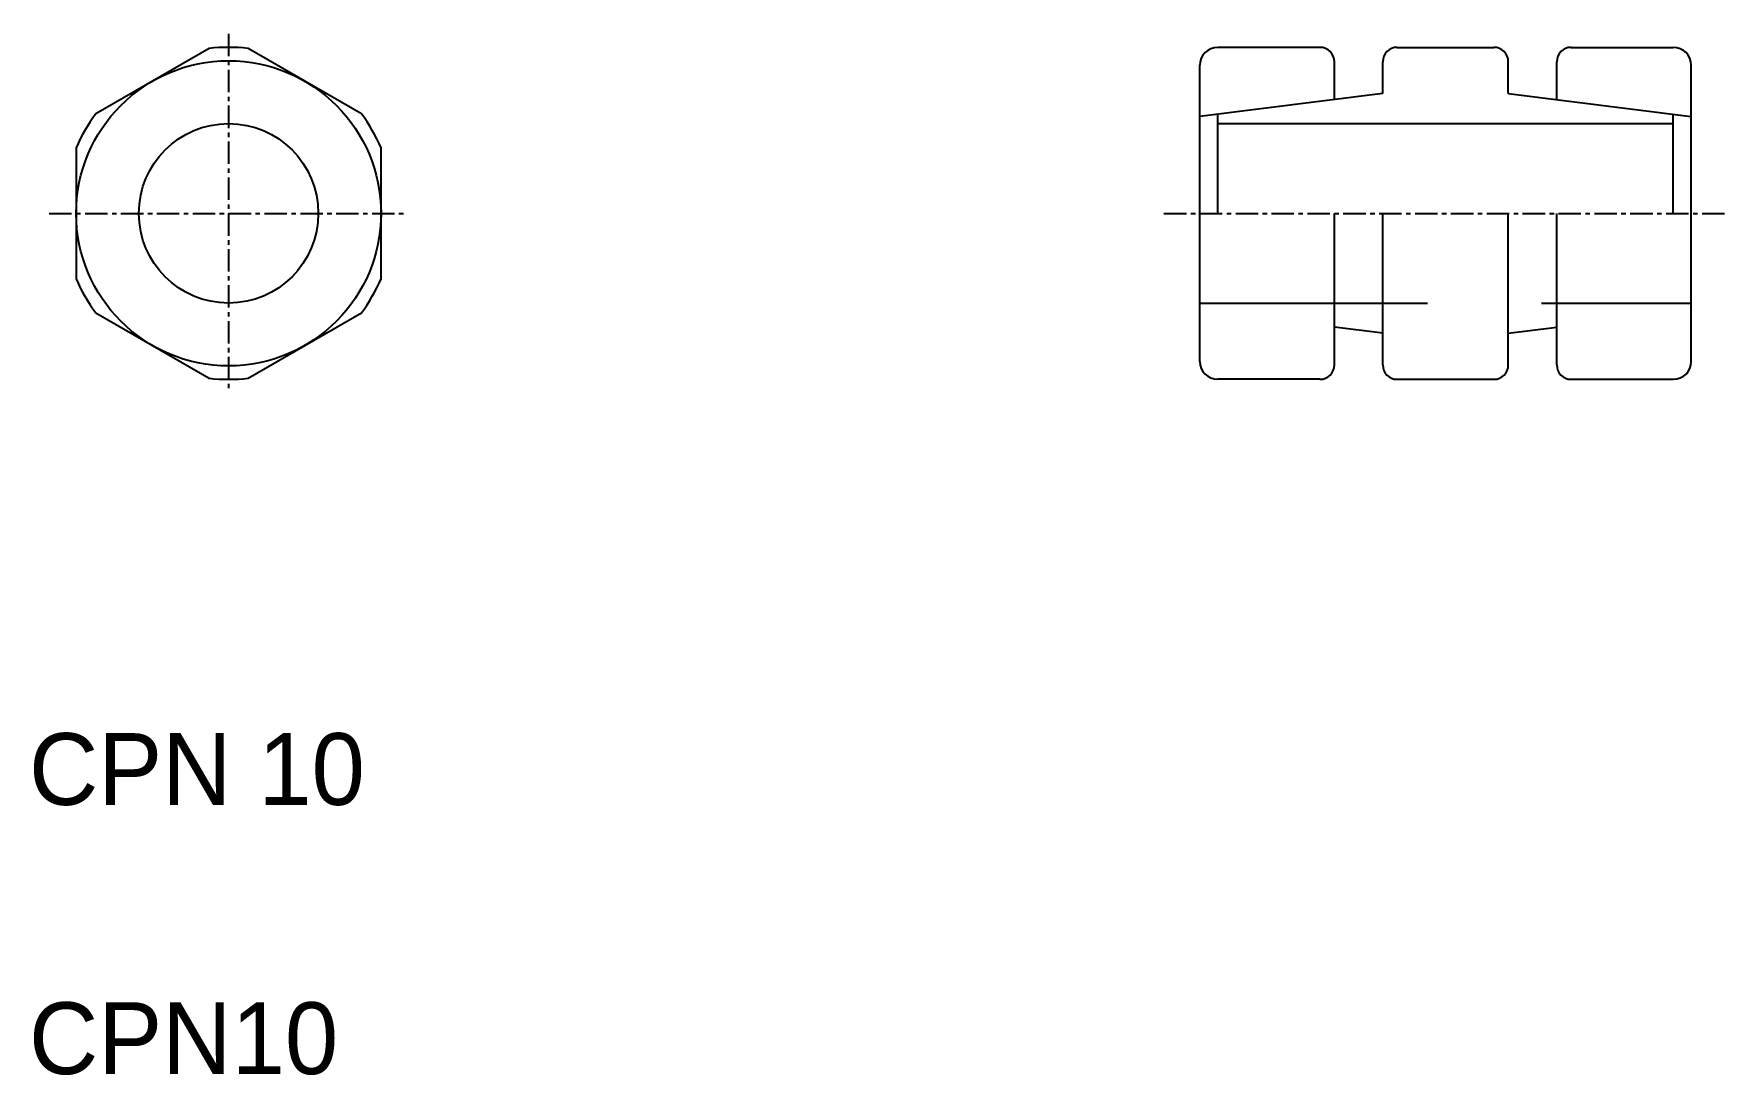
# Model space of a CAD drawing. Extents: x 174.7 to 269.2, y 140.8 to 198.9.
import ezdxf

# ---------------------------------------------------------------- set-up
doc = ezdxf.new("R2010")
doc.units = 0
doc.linetypes.add('CENTER', pattern=[2, 1.25, -0.25, 0.25, -0.25])
doc.linetypes.add('DASHED', pattern=[19.05, 12.7, -6.35])
doc.layers.get('0').update_dxf_attribs({"linetype": 'CONTINUOUS'})
doc.layers.add('CENTER', color=1, linetype='CENTER')

msp = doc.modelspace()

# ---------------------------------------------------------------- linework, layer by layer
for p, q in [((246.45, 198.107), (240.75, 198.107)), ((250.75, 198.107), (256.15, 198.107)), ((260.45, 198.107), (266.15, 198.107)), ((240.75, 193.857), (266.15, 193.857)), ((247.1, 193.857), (247.1, 193.857)), ((253.45, 193.857), (253.45, 193.857)), ((246.45, 179.607), (240.75, 179.607)), ((250.75, 179.607), (256.15, 179.607)), ((260.45, 179.607), (266.15, 179.607))]:
    msp.add_line(p, q)
at = {"linetype": 'CONTINUOUS'}
for p, q in [((239.75, 180.607), (239.75, 197.107)), ((247.25, 195.194), (247.25, 197.307)), ((249.95, 195.532), (249.95, 197.307)), ((256.95, 195.532), (256.95, 197.307)), ((259.65, 195.194), (259.65, 197.307)), ((267.15, 180.607), (267.15, 197.107)), ((249.95, 195.532), (239.75, 194.257)), ((256.95, 195.532), (267.15, 194.257)), ((240.75, 188.857), (240.75, 194.382)), ((266.15, 188.857), (266.15, 194.382)), ((247.25, 180.407), (247.25, 188.857)), ((249.95, 180.407), (249.95, 188.857)), ((256.95, 180.407), (256.95, 188.857)), ((259.65, 180.407), (259.65, 188.857)), ((249.95, 182.182), (247.25, 182.519)), ((256.95, 182.182), (259.65, 182.519))]:
    msp.add_line(p, q, dxfattribs=at)
at = {"color": 3, "linetype": 'DASHED'}
msp.add_line((239.75, 183.857), (267.15, 183.857), dxfattribs=at)
for points in [[(184.51, 198.042), (178.19, 194.394)], [(193.01, 194.394), (186.69, 198.042)], [(177.1, 192.505), (177.1, 185.208)], [(194.1, 185.208), (194.1, 192.505)], [(178.19, 183.32), (184.51, 179.671)], [(186.69, 179.671), (193.01, 183.32)]]:
    msp.add_lwpolyline(points)
at = {"linetype": 'CONTINUOUS'}
for radius in [8.5, 5]:
    msp.add_circle((185.6, 188.857), radius, dxfattribs=at)
for centre, radius, start, end in [((185.6, 188.857), 9.25, 83.23146, 96.76854), ((240.75, 197.107), 1, 90, 180), ((246.45, 197.307), 0.8, 0, 90), ((250.75, 197.307), 0.8, 90, 180), ((256.15, 197.307), 0.8, 0, 90), ((260.45, 197.307), 0.8, 90, 180), ((266.15, 197.107), 1, 0, 90), ((185.6, 188.857), 9.25, 143.23146, 156.76854), ((185.6, 188.857), 9.25, 23.23146, 36.76854), ((185.6, 188.857), 9.25, 203.23146, 216.76854), ((185.6, 188.857), 9.25, 323.23146, 336.76854), ((240.75, 180.607), 1, 180, 270), ((246.45, 180.407), 0.8, 270, 0), ((250.75, 180.407), 0.8, 180, 270), ((256.15, 180.407), 0.8, 270, 0), ((260.45, 180.407), 0.8, 180, 270), ((266.15, 180.607), 1, 270, 0), ((185.6, 188.857), 9.25, 263.23146, 276.76854)]:
    msp.add_arc(centre, radius, start, end)
at = {"layer": 'CENTER', "color": 1, "linetype": 'CENTER'}
for p, q in [((185.6, 198.857), (185.6, 178.857)), ((175.6, 188.857), (195.6, 188.857)), ((237.75, 188.857), (269.15, 188.857))]:
    msp.add_line(p, q, dxfattribs=at)

# ---------------------------------------------------------------- texts
for s, p in [('CPN 10', (174.471, 155.892)), ('CPN10', (174.471, 140.892))]:
    msp.add_text(s, height=4).set_placement(p)

doc.saveas('drawing.dxf')
